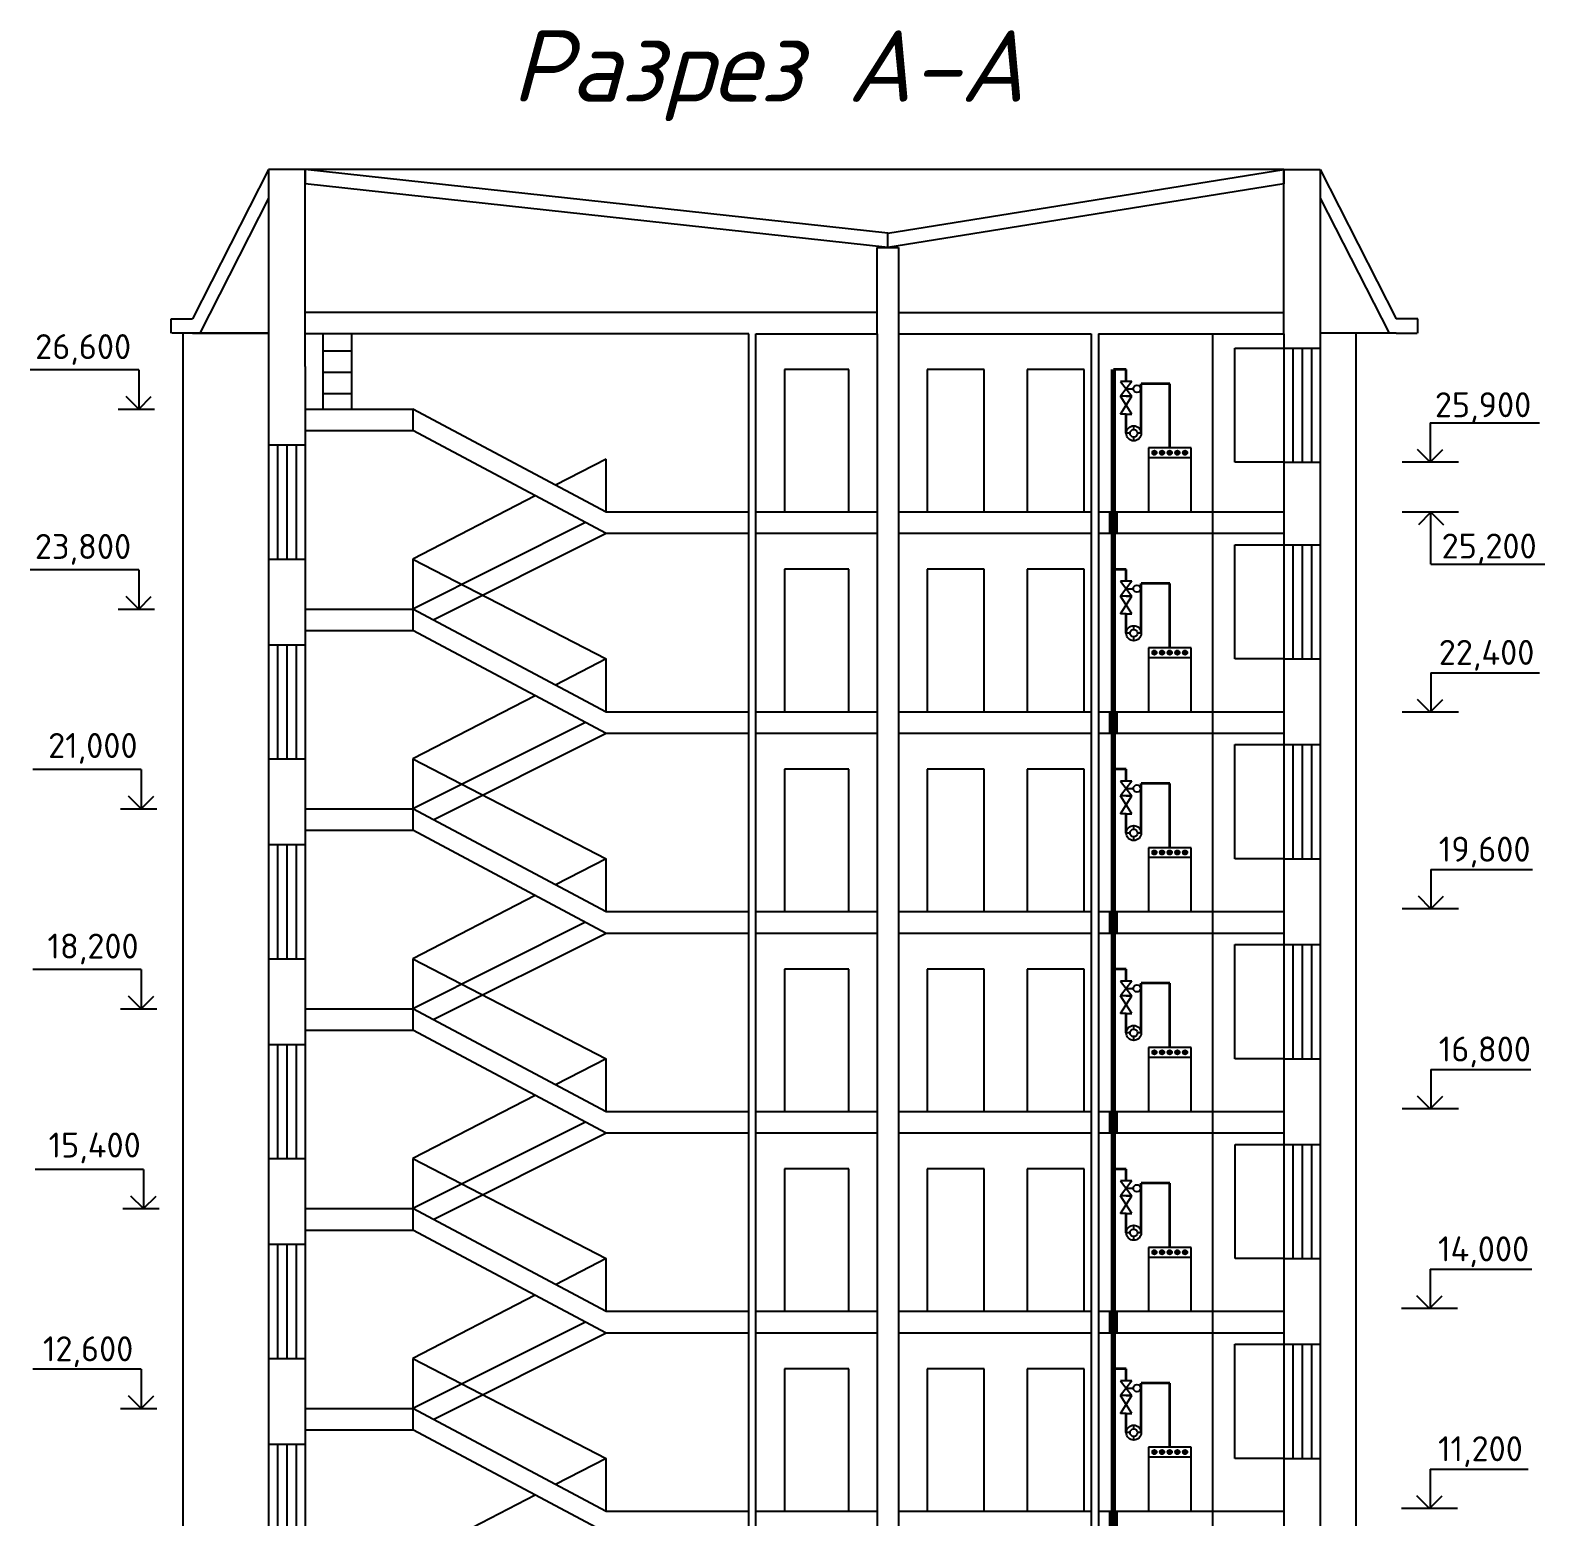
# Model space of a CAD drawing. Header units: millimetres. Extents: x -710977 to 10671, y -929782 to 89628.
# Drawn here: x 1931.1 to 2143.3, y 4607.2 to 4815.4 of the extents above; entities that cross this region are included whole.
import ezdxf

# ---------------------------------------------------------------- set-up
doc = ezdxf.new("R2010")
doc.units = ezdxf.units.MM
doc.header["$LTSCALE"] = 0.4
doc.layers.add('A-WALL', color=113, linetype='Continuous', lineweight=9)
doc.layers.add('I-WALL', color=2, linetype='Continuous', lineweight=9)
for name, color, linetype in [('VPORTS', 7, 'Continuous'), ('аксонометрия', 84, 'Continuous'), ('оси', 255, 'Continuous'), ('СхемаГидравлика', 7, 'Continuous')]:
    doc.layers.add(name, color=color, linetype=linetype)
doc.styles.add('Zhenka', font='isocpeur.ttf', dxfattribs={"height": 400})
doc.styles.add('текстовый', font='isocpeui.ttf', dxfattribs={"height": 5})

# ---------------------------------------------------------------- blocks, each defined once
blk = doc.blocks.new('*U15')
at = {"layer": 'VPORTS', "ltscale": 0.2}
for p, q in [((-0.5, -1.5), (-0.5, 1.5)), ((0.5, 1.5), (0.5, -1.5))]:
    blk.add_line(p, q, dxfattribs=at)
blk = doc.blocks.new('*U16')
at = {"layer": 'VPORTS', "color": 0, "linetype": 'ByBlock', "lineweight": -2, "transparency": 16777216}
for p in [(0, 224), (0, 196), (0, 168), (0, 140), (0, 112), (0, 84), (0, 56), (0, 28), (0, 0)]:
    blk.add_blockref('*U15', p, dxfattribs=at)

msp = doc.modelspace()

# ---------------------------------------------------------------- hatches: boundary and pattern name
at = {"layer": 'аксонометрия', "lineweight": 25}
for points in [[(2088.956, 4756.229, 1), (2088.356, 4756.229, 1)], [(2090.028, 4756.229, 1), (2089.428, 4756.229, 1)], [(2091.1, 4756.229, 1), (2090.5, 4756.229, 1)], [(2092.172, 4756.229, 1), (2091.572, 4756.229, 1)], [(2093.244, 4756.229, 1), (2092.644, 4756.229, 1)], [(2088.956, 4728.229, 1), (2088.356, 4728.229, 1)], [(2090.028, 4728.229, 1), (2089.428, 4728.229, 1)], [(2091.1, 4728.229, 1), (2090.5, 4728.229, 1)], [(2092.172, 4728.229, 1), (2091.572, 4728.229, 1)], [(2093.244, 4728.229, 1), (2092.644, 4728.229, 1)], [(2088.956, 4700.229, 1), (2088.356, 4700.229, 1)], [(2090.028, 4700.229, 1), (2089.428, 4700.229, 1)], [(2091.1, 4700.229, 1), (2090.5, 4700.229, 1)], [(2092.172, 4700.229, 1), (2091.572, 4700.229, 1)], [(2093.244, 4700.229, 1), (2092.644, 4700.229, 1)], [(2088.956, 4672.229, 1), (2088.356, 4672.229, 1)], [(2090.028, 4672.229, 1), (2089.428, 4672.229, 1)], [(2091.1, 4672.229, 1), (2090.5, 4672.229, 1)], [(2092.172, 4672.229, 1), (2091.572, 4672.229, 1)], [(2093.244, 4672.229, 1), (2092.644, 4672.229, 1)], [(2088.956, 4644.229, 1), (2088.356, 4644.229, 1)], [(2090.028, 4644.229, 1), (2089.428, 4644.229, 1)], [(2091.1, 4644.229, 1), (2090.5, 4644.229, 1)], [(2092.172, 4644.229, 1), (2091.572, 4644.229, 1)], [(2093.244, 4644.229, 1), (2092.644, 4644.229, 1)], [(2088.956, 4616.229, 1), (2088.356, 4616.229, 1)], [(2090.028, 4616.229, 1), (2089.428, 4616.229, 1)], [(2091.1, 4616.229, 1), (2090.5, 4616.229, 1)], [(2092.172, 4616.229, 1), (2091.572, 4616.229, 1)], [(2093.244, 4616.229, 1), (2092.644, 4616.229, 1)]]:
    msp.add_hatch(color=7, dxfattribs=at).paths.add_polyline_path(points)

# ---------------------------------------------------------------- linework, layer by layer
at = {"color": 7, "lineweight": 25}
for p, q in [((2051.3, 4785.007), (1969.6, 4793.903)), ((1972.163, 4762.338), (1972.163, 4772.903)), ((1976.163, 4762.338), (1976.163, 4772.903)), ((1976.163, 4770.483), (1972.163, 4770.483)), ((2106.8, 4770.903), (2111.9, 4770.903)), ((2106.8, 4770.903), (2111.9, 4770.903)), ((2108.039, 4770.903), (2108.039, 4754.903)), ((2109.35, 4770.903), (2109.35, 4754.903)), ((2110.661, 4770.903), (2110.661, 4754.903)), ((1946.288, 4767.841), (1931.097, 4767.841)), ((1946.288, 4767.841), (1946.288, 4762.338)), ((1976.163, 4767.483), (1972.163, 4767.483)), ((1976.163, 4764.483), (1972.163, 4764.483)), ((1943.405, 4762.338), (1948.492, 4762.338)), ((2127.306, 4760.407), (2142.623, 4760.407)), ((2127.306, 4760.407), (2127.306, 4754.903)), ((1964.5, 4757.338), (1969.6, 4757.338)), ((1965.739, 4757.338), (1965.739, 4741.338)), ((1967.05, 4757.338), (1967.05, 4741.338)), ((1968.361, 4757.338), (1968.361, 4741.338)), ((2106.8, 4754.903), (2111.9, 4754.903)), ((2131.25, 4754.903), (2123.362, 4754.903)), ((2131.25, 4747.903), (2123.362, 4747.903)), ((2127.408, 4740.603), (2127.408, 4747.903)), ((2106.8, 4743.338), (2111.9, 4743.338)), ((2106.8, 4743.338), (2111.9, 4743.338)), ((2108.039, 4743.338), (2108.039, 4727.338)), ((2109.35, 4743.338), (2109.35, 4727.338)), ((2110.661, 4743.338), (2110.661, 4727.338)), ((1946.288, 4739.841), (1931.097, 4739.841)), ((1946.288, 4739.841), (1946.288, 4734.338)), ((1964.5, 4741.338), (1969.6, 4741.338)), ((2127.408, 4740.603), (2143.349, 4740.603)), ((1943.405, 4734.338), (1948.492, 4734.338)), ((1964.5, 4729.338), (1969.6, 4729.338)), ((1965.739, 4729.338), (1965.739, 4713.338)), ((1967.05, 4729.338), (1967.05, 4713.338)), ((1968.361, 4729.338), (1968.361, 4713.338)), ((2106.8, 4727.338), (2111.9, 4727.338)), ((2127.408, 4725.407), (2142.623, 4725.407)), ((2127.408, 4725.407), (2127.408, 4719.903)), ((2131.25, 4719.903), (2123.362, 4719.903)), ((2106.8, 4715.338), (2111.9, 4715.338)), ((2108.039, 4715.338), (2108.039, 4699.338)), ((2109.35, 4715.338), (2109.35, 4699.338)), ((2110.661, 4715.338), (2110.661, 4699.338)), ((1964.5, 4713.338), (1969.6, 4713.338)), ((1946.627, 4711.841), (1931.437, 4711.841)), ((1946.627, 4711.841), (1946.627, 4706.338)), ((1943.744, 4706.338), (1948.831, 4706.338)), ((1964.5, 4701.338), (1969.6, 4701.338)), ((1965.739, 4701.338), (1965.739, 4685.338)), ((1967.05, 4701.338), (1967.05, 4685.338)), ((1968.361, 4701.338), (1968.361, 4685.338)), ((2106.8, 4699.338), (2111.9, 4699.338)), ((2127.408, 4697.841), (2141.636, 4697.841)), ((2127.408, 4697.841), (2127.408, 4692.338)), ((2131.25, 4692.338), (2123.362, 4692.338)), ((2106.8, 4687.338), (2111.9, 4687.338)), ((2108.039, 4687.338), (2108.039, 4671.338)), ((2109.35, 4687.338), (2109.35, 4671.338)), ((2110.661, 4687.338), (2110.661, 4671.338)), ((1964.5, 4685.338), (1969.6, 4685.338)), ((1946.627, 4683.841), (1931.437, 4683.841)), ((1946.627, 4683.841), (1946.627, 4678.338)), ((1943.744, 4678.338), (1948.831, 4678.338)), ((1964.5, 4673.338), (1969.6, 4673.338)), ((1964.5, 4673.338), (1969.6, 4673.338)), ((1965.739, 4673.338), (1965.739, 4657.338)), ((1967.05, 4673.338), (1967.05, 4657.338)), ((1968.361, 4673.338), (1968.361, 4657.338)), ((2106.8, 4671.338), (2111.9, 4671.338)), ((2127.408, 4669.841), (2141.407, 4669.841)), ((2127.408, 4669.841), (2127.408, 4664.338)), ((2131.25, 4664.338), (2123.362, 4664.338)), ((2106.8, 4659.338), (2111.9, 4659.338)), ((2108.039, 4659.338), (2108.039, 4643.338)), ((2109.35, 4659.338), (2109.35, 4643.338)), ((2110.661, 4659.338), (2110.661, 4643.338)), ((1964.5, 4657.338), (1969.6, 4657.338)), ((1946.967, 4655.841), (1931.776, 4655.841)), ((1946.967, 4655.841), (1946.967, 4650.338)), ((1944.083, 4650.338), (1949.171, 4650.338)), ((1964.5, 4645.338), (1969.6, 4645.338)), ((1965.739, 4645.338), (1965.739, 4629.338)), ((1967.05, 4645.338), (1967.05, 4629.338)), ((1968.361, 4645.338), (1968.361, 4629.338)), ((2106.8, 4643.338), (2111.9, 4643.338)), ((2127.306, 4641.841), (2141.541, 4641.841)), ((2127.306, 4641.841), (2127.306, 4636.338)), ((2131.147, 4636.338), (2123.259, 4636.338)), ((2106.8, 4631.338), (2111.9, 4631.338)), ((2108.039, 4631.338), (2108.039, 4615.338)), ((2109.35, 4631.338), (2109.35, 4615.338)), ((2110.661, 4631.338), (2110.661, 4615.338)), ((1964.5, 4629.338), (1969.6, 4629.338)), ((1946.627, 4627.841), (1931.437, 4627.841)), ((1946.627, 4627.841), (1946.627, 4622.338)), ((1943.744, 4622.338), (1948.831, 4622.338)), ((1964.5, 4617.338), (1969.6, 4617.338)), ((1965.739, 4617.338), (1965.739, 4601.338)), ((1967.05, 4617.338), (1967.05, 4601.338)), ((1968.361, 4617.338), (1968.361, 4601.338)), ((2106.8, 4615.338), (2111.9, 4615.338)), ((2127.306, 4613.841), (2141.037, 4613.841)), ((2127.306, 4613.841), (2127.306, 4608.338)), ((2131.147, 4608.338), (2123.259, 4608.338))]:
    msp.add_line(p, q, dxfattribs=at)
at = {"color": 7, "lineweight": 35}
for p, q in [((2084.7, 4767.88), (2082.891, 4767.88)), ((2084.7, 4766.223), (2084.7, 4767.88)), ((2086.799, 4758.953), (2086.8, 4765.903)), ((2090.8, 4765.903), (2086.8, 4765.903)), ((2090.8, 4756.903), (2090.8, 4765.903)), ((2084.7, 4762.902), (2084.7, 4762.903)), ((2084.7, 4762.902), (2084.7, 4762.903)), ((2084.7, 4758.953), (2084.7, 4761.654)), ((2084.7, 4739.88), (2082.891, 4739.88)), ((2084.7, 4738.223), (2084.7, 4739.88)), ((2086.799, 4730.953), (2086.8, 4737.903)), ((2090.8, 4737.903), (2086.8, 4737.903)), ((2090.8, 4728.903), (2090.8, 4737.903)), ((2084.7, 4734.902), (2084.7, 4734.903)), ((2084.7, 4734.902), (2084.7, 4734.903)), ((2084.7, 4730.953), (2084.7, 4733.654)), ((2084.7, 4711.88), (2082.891, 4711.88)), ((2084.7, 4710.223), (2084.7, 4711.88)), ((2086.799, 4702.953), (2086.8, 4709.903)), ((2090.8, 4709.903), (2086.8, 4709.903)), ((2090.8, 4700.903), (2090.8, 4709.903)), ((2084.7, 4706.902), (2084.7, 4706.903)), ((2084.7, 4706.902), (2084.7, 4706.903)), ((2084.7, 4702.953), (2084.7, 4705.654)), ((2084.7, 4683.88), (2082.891, 4683.88)), ((2084.7, 4682.223), (2084.7, 4683.88)), ((2086.799, 4674.953), (2086.8, 4681.903)), ((2090.8, 4681.903), (2086.8, 4681.903)), ((2090.8, 4672.903), (2090.8, 4681.903)), ((2084.7, 4678.902), (2084.7, 4678.903)), ((2084.7, 4678.902), (2084.7, 4678.903)), ((2084.7, 4674.953), (2084.7, 4677.654)), ((2084.7, 4655.88), (2082.891, 4655.88)), ((2084.7, 4654.223), (2084.7, 4655.88)), ((2086.799, 4646.953), (2086.8, 4653.903)), ((2090.8, 4653.903), (2086.8, 4653.903)), ((2090.8, 4644.903), (2090.8, 4653.903)), ((2084.7, 4650.902), (2084.7, 4650.903)), ((2084.7, 4650.902), (2084.7, 4650.903)), ((2084.7, 4646.953), (2084.7, 4649.654)), ((2084.7, 4627.88), (2082.891, 4627.88)), ((2084.7, 4626.223), (2084.7, 4627.88)), ((2086.799, 4618.953), (2086.8, 4625.903)), ((2090.8, 4625.903), (2086.8, 4625.903)), ((2090.8, 4616.903), (2090.8, 4625.903)), ((2084.7, 4622.902), (2084.7, 4622.903)), ((2084.7, 4622.902), (2084.7, 4622.903)), ((2084.7, 4618.953), (2084.7, 4621.654))]:
    msp.add_line(p, q, dxfattribs=at)
at = {"layer": 'A-WALL', "lineweight": 25}
for p, q in [((1969.6, 4795.903), (1964.5, 4795.903)), ((1964.5, 4795.903), (1964.5, 4768.338)), ((1964.5, 4795.903), (1964.5, 4791.903)), ((1969.6, 4775.903), (1969.6, 4795.903)), ((1969.6, 4795.903), (1969.6, 4793.903)), ((2106.8, 4772.903), (2106.8, 4795.903)), ((2106.8, 4795.903), (2111.9, 4795.903)), ((2106.8, 4795.903), (2106.8, 4793.903)), ((2111.9, 4795.903), (2111.9, 4768.338)), ((2049.8, 4772.903), (2049.8, 4785.007)), ((2049.8, 4785.007), (2052.8, 4785.007)), ((2052.8, 4785.007), (2052.8, 4772.903)), ((2049.8, 4775.903), (1969.6, 4775.903)), ((1969.6, 4768.338), (1969.6, 4775.903)), ((2052.8, 4775.903), (2106.8, 4775.903)), ((1952.5, 4773.007), (1952.5, 4509.483)), ((2031.8, 4772.903), (1969.6, 4772.903)), ((2032.8, 4772.903), (2049.8, 4772.903)), ((2049.8, 4772.903), (2049.8, 4486.338)), ((2052.8, 4772.903), (2052.8, 4486.338)), ((2052.8, 4772.903), (2079.8, 4772.903)), ((2080.8, 4772.903), (2096.8, 4772.903)), ((2106.8, 4772.903), (2106.8, 4496.338)), ((2116.9, 4773.007), (2116.9, 4496.338)), ((1964.5, 4768.338), (1964.5, 4456.162)), ((1969.6, 4768.338), (1969.6, 4456.162)), ((2111.9, 4768.338), (2111.9, 4456.162)), ((1969.6, 4762.338), (1984.7, 4762.338)), ((1984.7, 4762.338), (1984.7, 4759.338)), ((1969.6, 4759.338), (1984.7, 4759.338)), ((2031.8, 4747.903), (2011.8, 4747.903)), ((2049.8, 4747.903), (2032.8, 4747.903)), ((2079.8, 4747.903), (2052.8, 4747.903)), ((2106.8, 4747.903), (2080.8, 4747.903)), ((2031.8, 4744.903), (2011.8, 4744.903)), ((2049.8, 4744.903), (2032.8, 4744.903)), ((2079.8, 4744.903), (2052.8, 4744.903)), ((2106.8, 4744.903), (2080.8, 4744.903)), ((1969.6, 4734.338), (1984.7, 4734.338)), ((1969.6, 4731.338), (1984.7, 4731.338)), ((2031.8, 4719.903), (2011.8, 4719.903)), ((2049.8, 4719.903), (2032.8, 4719.903)), ((2079.8, 4719.903), (2052.8, 4719.903)), ((2106.8, 4719.903), (2080.8, 4719.903)), ((2031.8, 4716.903), (2011.8, 4716.903)), ((2049.8, 4716.903), (2032.8, 4716.903)), ((2079.8, 4716.903), (2052.8, 4716.903)), ((2106.8, 4716.903), (2080.8, 4716.903)), ((1969.6, 4706.338), (1984.7, 4706.338)), ((1969.6, 4703.338), (1984.7, 4703.338)), ((2031.8, 4691.903), (2011.8, 4691.903)), ((2049.8, 4691.903), (2032.8, 4691.903)), ((2079.8, 4691.903), (2052.8, 4691.903)), ((2106.8, 4691.903), (2080.8, 4691.903)), ((2031.8, 4688.903), (2011.8, 4688.903)), ((2049.8, 4688.903), (2032.8, 4688.903)), ((2079.8, 4688.903), (2052.8, 4688.903)), ((2106.8, 4688.903), (2080.8, 4688.903)), ((1969.6, 4678.338), (1984.7, 4678.338)), ((1969.6, 4675.338), (1984.7, 4675.338)), ((2031.8, 4663.903), (2011.8, 4663.903)), ((2049.8, 4663.903), (2032.8, 4663.903)), ((2079.8, 4663.903), (2052.8, 4663.903)), ((2106.8, 4663.903), (2080.8, 4663.903)), ((2031.8, 4660.903), (2011.8, 4660.903)), ((2049.8, 4660.903), (2032.8, 4660.903)), ((2079.8, 4660.903), (2052.8, 4660.903)), ((2106.8, 4660.903), (2080.8, 4660.903)), ((1969.6, 4650.338), (1984.7, 4650.338)), ((1969.6, 4647.338), (1984.7, 4647.338)), ((2031.8, 4635.903), (2011.8, 4635.903)), ((2049.8, 4635.903), (2032.8, 4635.903)), ((2079.8, 4635.903), (2052.8, 4635.903)), ((2106.8, 4635.903), (2080.8, 4635.903)), ((2031.8, 4632.903), (2011.8, 4632.903)), ((2049.8, 4632.903), (2032.8, 4632.903)), ((2079.8, 4632.903), (2052.8, 4632.903)), ((2106.8, 4632.903), (2080.8, 4632.903)), ((1969.6, 4622.338), (1984.7, 4622.338)), ((1969.6, 4619.338), (1984.7, 4619.338)), ((2031.8, 4607.903), (2011.8, 4607.903)), ((2049.8, 4607.903), (2032.8, 4607.903)), ((2079.8, 4607.903), (2052.8, 4607.903)), ((2106.8, 4607.903), (2080.8, 4607.903))]:
    msp.add_line(p, q, dxfattribs=at)
at = {"layer": 'I-WALL', "lineweight": 25}
for p, q in [((2031.8, 4493.338), (2031.8, 4772.903)), ((2032.8, 4493.338), (2032.8, 4772.903)), ((2079.8, 4772.903), (2079.8, 4496.338)), ((2080.8, 4772.903), (2080.8, 4496.338))]:
    msp.add_line(p, q, dxfattribs=at)
at = {"layer": 'VPORTS', "ltscale": 0.2}
for p, q in [((2051.3, 4787.007), (2106.8, 4795.903)), ((2051.3, 4785.007), (2051.3, 4787.007)), ((1964.5, 4773.007), (1952.5, 4773.007)), ((2096.8, 4772.903), (2096.8, 4496.338)), ((2096.8, 4772.903), (2106.8, 4772.903)), ((2122.547, 4773.007), (2111.9, 4773.007)), ((2099.9, 4754.903), (2099.9, 4770.903)), ((2099.9, 4770.903), (2106.8, 4770.903)), ((2045.8, 4767.903), (2036.8, 4767.903)), ((2036.8, 4767.903), (2036.8, 4747.903)), ((2045.8, 4747.903), (2045.8, 4767.903)), ((2064.8, 4767.903), (2056.8, 4767.903)), ((2056.8, 4767.903), (2056.8, 4747.903)), ((2064.8, 4747.903), (2064.8, 4767.903)), ((2078.8, 4767.903), (2070.8, 4767.903)), ((2070.8, 4767.903), (2070.8, 4747.903)), ((2078.8, 4747.903), (2078.8, 4767.903)), ((1946.288, 4762.338), (1944.52, 4764.105)), ((1946.288, 4762.338), (1948.055, 4764.105)), ((2127.306, 4754.903), (2125.538, 4756.671)), ((2127.306, 4754.903), (2129.073, 4756.671)), ((2106.8, 4754.903), (2099.9, 4754.903)), ((2127.408, 4747.903), (2125.641, 4746.136)), ((2127.408, 4747.903), (2129.176, 4746.136)), ((2099.9, 4727.338), (2099.9, 4743.338)), ((2099.9, 4743.338), (2106.8, 4743.338)), ((2045.8, 4739.903), (2036.8, 4739.903)), ((2036.8, 4739.903), (2036.8, 4719.903)), ((2045.8, 4719.903), (2045.8, 4739.903)), ((2064.8, 4739.903), (2056.8, 4739.903)), ((2056.8, 4739.903), (2056.8, 4719.903)), ((2064.8, 4719.903), (2064.8, 4739.903)), ((2078.8, 4739.903), (2070.8, 4739.903)), ((2070.8, 4739.903), (2070.8, 4719.903)), ((2078.8, 4719.903), (2078.8, 4739.903)), ((1946.288, 4734.338), (1944.52, 4736.105)), ((1946.288, 4734.338), (1948.055, 4736.105)), ((2106.8, 4727.338), (2099.9, 4727.338)), ((2127.306, 4719.903), (2125.538, 4721.671)), ((2127.306, 4719.903), (2129.073, 4721.671)), ((2099.9, 4699.338), (2099.9, 4715.338)), ((2099.9, 4715.338), (2106.8, 4715.338)), ((2045.8, 4711.903), (2036.8, 4711.903)), ((2036.8, 4711.903), (2036.8, 4691.903)), ((2045.8, 4691.903), (2045.8, 4711.903)), ((2064.8, 4711.903), (2056.8, 4711.903)), ((2056.8, 4711.903), (2056.8, 4691.903)), ((2064.8, 4691.903), (2064.8, 4711.903)), ((2078.8, 4711.903), (2070.8, 4711.903)), ((2070.8, 4711.903), (2070.8, 4691.903)), ((2078.8, 4691.903), (2078.8, 4711.903)), ((1946.627, 4706.338), (1944.859, 4708.105)), ((1946.627, 4706.338), (1948.395, 4708.105)), ((2106.8, 4699.338), (2099.9, 4699.338)), ((2127.408, 4692.338), (2125.641, 4694.105)), ((2127.408, 4692.338), (2129.176, 4694.105)), ((2099.9, 4671.338), (2099.9, 4687.338)), ((2099.9, 4687.338), (2106.8, 4687.338)), ((2045.8, 4683.903), (2036.8, 4683.903)), ((2036.8, 4683.903), (2036.8, 4663.903)), ((2045.8, 4663.903), (2045.8, 4683.903)), ((2064.8, 4683.903), (2056.8, 4683.903)), ((2056.8, 4683.903), (2056.8, 4663.903)), ((2064.8, 4663.903), (2064.8, 4683.903)), ((2078.8, 4683.903), (2070.8, 4683.903)), ((2070.8, 4683.903), (2070.8, 4663.903)), ((2078.8, 4663.903), (2078.8, 4683.903)), ((1946.627, 4678.338), (1944.859, 4680.105)), ((1946.627, 4678.338), (1948.395, 4680.105)), ((2106.8, 4671.338), (2099.9, 4671.338)), ((2127.306, 4664.338), (2125.538, 4666.105)), ((2127.306, 4664.338), (2129.073, 4666.105)), ((2099.942, 4643.338), (2099.942, 4659.338)), ((2099.942, 4659.338), (2106.842, 4659.338)), ((2045.8, 4655.903), (2036.8, 4655.903)), ((2036.8, 4655.903), (2036.8, 4635.903)), ((2045.8, 4635.903), (2045.8, 4655.903)), ((2064.8, 4655.903), (2056.8, 4655.903)), ((2056.8, 4655.903), (2056.8, 4635.903)), ((2064.8, 4635.903), (2064.8, 4655.903)), ((2078.8, 4655.903), (2070.8, 4655.903)), ((2070.8, 4655.903), (2070.8, 4635.903)), ((2078.8, 4635.903), (2078.8, 4655.903)), ((1946.967, 4650.338), (1945.199, 4652.105)), ((1946.967, 4650.338), (1948.734, 4652.105)), ((2106.842, 4643.338), (2099.942, 4643.338)), ((2127.203, 4636.338), (2125.435, 4638.105)), ((2127.203, 4636.338), (2128.971, 4638.105)), ((2099.9, 4615.338), (2099.9, 4631.338)), ((2099.9, 4631.338), (2106.8, 4631.338)), ((2045.8, 4627.903), (2036.8, 4627.903)), ((2036.8, 4627.903), (2036.8, 4607.903)), ((2045.8, 4607.903), (2045.8, 4627.903)), ((2064.8, 4627.903), (2056.8, 4627.903)), ((2056.8, 4627.903), (2056.8, 4607.903)), ((2064.8, 4607.903), (2064.8, 4627.903)), ((2078.8, 4627.903), (2070.8, 4627.903)), ((2070.8, 4627.903), (2070.8, 4607.903)), ((2078.8, 4607.903), (2078.8, 4627.903)), ((1946.627, 4622.338), (1944.859, 4624.105)), ((1946.627, 4622.338), (1948.395, 4624.105)), ((2106.8, 4615.338), (2099.9, 4615.338)), ((2127.203, 4608.338), (2125.435, 4610.105)), ((2127.203, 4608.338), (2128.971, 4610.105))]:
    msp.add_line(p, q, dxfattribs=at)
at = {"layer": 'аксонометрия', "color": 7, "lineweight": 70}
for q in [(2082.891, 4767.88), (2082.891, 4739.88)]:
    msp.add_line((2082.891, 4516.314), q, dxfattribs=at)
at = {"layer": 'аксонометрия', "color": 7, "lineweight": 25}
for p, q in [((2084.7, 4766.223), (2083.914, 4766.223)), ((2085.486, 4766.223), (2083.914, 4764.152)), ((2083.914, 4766.223), (2085.486, 4764.152)), ((2085.486, 4766.223), (2084.7, 4766.223)), ((2084.7, 4765.187), (2085.7, 4765.187)), ((2084.7, 4764.152), (2083.914, 4764.152)), ((2085.486, 4761.654), (2083.914, 4764.152)), ((2083.914, 4761.654), (2085.486, 4764.152)), ((2084.7, 4764.152), (2083.914, 4764.152)), ((2084.7, 4764.152), (2085.486, 4764.152)), ((2085.486, 4764.152), (2084.7, 4764.152)), ((2084.7, 4761.654), (2083.914, 4761.654)), ((2084.7, 4761.654), (2085.486, 4761.654)), ((2085.228, 4758.953), (2084.699, 4758.953)), ((2085.749, 4759.475), (2085.749, 4760.003)), ((2086.799, 4758.953), (2086.27, 4758.953)), ((2085.749, 4757.903), (2085.749, 4758.432)), ((2093.8, 4756.903), (2087.8, 4756.903)), ((2087.8, 4756.903), (2087.8, 4747.903)), ((2093.8, 4747.903), (2093.8, 4756.903)), ((2093.8, 4755.511), (2087.8, 4755.511)), ((2084.7, 4738.223), (2083.914, 4738.223)), ((2085.486, 4738.223), (2083.914, 4736.152)), ((2083.914, 4738.223), (2085.486, 4736.152)), ((2085.486, 4738.223), (2084.7, 4738.223)), ((2084.7, 4736.152), (2083.914, 4736.152)), ((2085.486, 4733.654), (2083.914, 4736.152)), ((2083.914, 4733.654), (2085.486, 4736.152)), ((2084.7, 4736.152), (2083.914, 4736.152)), ((2084.7, 4737.187), (2085.7, 4737.187)), ((2084.7, 4736.152), (2085.486, 4736.152)), ((2085.486, 4736.152), (2084.7, 4736.152)), ((2084.7, 4733.654), (2083.914, 4733.654)), ((2084.7, 4733.654), (2085.486, 4733.654)), ((2085.749, 4731.475), (2085.749, 4732.003)), ((2085.228, 4730.953), (2084.699, 4730.953)), ((2085.749, 4729.903), (2085.749, 4730.432)), ((2086.799, 4730.953), (2086.27, 4730.953)), ((2093.8, 4728.903), (2087.8, 4728.903)), ((2087.8, 4728.903), (2087.8, 4719.903)), ((2093.8, 4727.511), (2087.8, 4727.511)), ((2093.8, 4719.903), (2093.8, 4728.903)), ((2084.7, 4710.223), (2083.914, 4710.223)), ((2085.486, 4710.223), (2083.914, 4708.152)), ((2083.914, 4710.223), (2085.486, 4708.152)), ((2085.486, 4710.223), (2084.7, 4710.223)), ((2084.7, 4708.152), (2083.914, 4708.152)), ((2085.486, 4705.654), (2083.914, 4708.152)), ((2083.914, 4705.654), (2085.486, 4708.152)), ((2084.7, 4708.152), (2083.914, 4708.152)), ((2084.7, 4709.187), (2085.7, 4709.187)), ((2084.7, 4708.152), (2085.486, 4708.152)), ((2085.486, 4708.152), (2084.7, 4708.152)), ((2084.7, 4705.654), (2083.914, 4705.654)), ((2084.7, 4705.654), (2085.486, 4705.654)), ((2085.749, 4703.475), (2085.749, 4704.003)), ((2085.228, 4702.953), (2084.699, 4702.953)), ((2085.749, 4701.903), (2085.749, 4702.432)), ((2086.799, 4702.953), (2086.27, 4702.953)), ((2093.8, 4700.903), (2087.8, 4700.903)), ((2087.8, 4700.903), (2087.8, 4691.903)), ((2093.8, 4699.511), (2087.8, 4699.511)), ((2093.8, 4691.903), (2093.8, 4700.903)), ((2084.7, 4682.223), (2083.914, 4682.223)), ((2085.486, 4682.223), (2083.914, 4680.152)), ((2083.914, 4682.223), (2085.486, 4680.152)), ((2085.486, 4682.223), (2084.7, 4682.223)), ((2084.7, 4681.187), (2085.7, 4681.187)), ((2084.7, 4680.152), (2083.914, 4680.152)), ((2085.486, 4677.654), (2083.914, 4680.152)), ((2083.914, 4677.654), (2085.486, 4680.152)), ((2084.7, 4680.152), (2083.914, 4680.152)), ((2084.7, 4680.152), (2085.486, 4680.152)), ((2085.486, 4680.152), (2084.7, 4680.152)), ((2084.7, 4677.654), (2083.914, 4677.654)), ((2084.7, 4677.654), (2085.486, 4677.654)), ((2085.749, 4675.475), (2085.749, 4676.003)), ((2085.228, 4674.953), (2084.699, 4674.953)), ((2085.749, 4673.903), (2085.749, 4674.432)), ((2086.799, 4674.953), (2086.27, 4674.953)), ((2093.8, 4672.903), (2087.8, 4672.903)), ((2087.8, 4672.903), (2087.8, 4663.903)), ((2093.8, 4663.903), (2093.8, 4672.903)), ((2093.8, 4671.511), (2087.8, 4671.511)), ((2084.7, 4654.223), (2083.914, 4654.223)), ((2085.486, 4654.223), (2083.914, 4652.152)), ((2083.914, 4654.223), (2085.486, 4652.152)), ((2085.486, 4654.223), (2084.7, 4654.223)), ((2084.7, 4653.187), (2085.7, 4653.187)), ((2084.7, 4652.152), (2083.914, 4652.152)), ((2085.486, 4649.654), (2083.914, 4652.152)), ((2083.914, 4649.654), (2085.486, 4652.152)), ((2084.7, 4652.152), (2083.914, 4652.152)), ((2084.7, 4652.152), (2085.486, 4652.152)), ((2085.486, 4652.152), (2084.7, 4652.152)), ((2084.7, 4649.654), (2083.914, 4649.654)), ((2084.7, 4649.654), (2085.486, 4649.654)), ((2085.228, 4646.953), (2084.699, 4646.953)), ((2085.749, 4647.475), (2085.749, 4648.003)), ((2085.749, 4645.903), (2085.749, 4646.432)), ((2086.799, 4646.953), (2086.27, 4646.953)), ((2093.8, 4644.903), (2087.8, 4644.903)), ((2087.8, 4644.903), (2087.8, 4635.903)), ((2093.8, 4635.903), (2093.8, 4644.903)), ((2093.8, 4643.511), (2087.8, 4643.511)), ((2084.7, 4626.223), (2083.914, 4626.223)), ((2085.486, 4626.223), (2083.914, 4624.152)), ((2083.914, 4626.223), (2085.486, 4624.152)), ((2085.486, 4626.223), (2084.7, 4626.223)), ((2084.7, 4625.187), (2085.7, 4625.187)), ((2084.7, 4624.152), (2083.914, 4624.152)), ((2085.486, 4621.654), (2083.914, 4624.152)), ((2083.914, 4621.654), (2085.486, 4624.152)), ((2084.7, 4624.152), (2083.914, 4624.152)), ((2084.7, 4624.152), (2085.486, 4624.152)), ((2085.486, 4624.152), (2084.7, 4624.152)), ((2084.7, 4621.654), (2083.914, 4621.654)), ((2084.7, 4621.654), (2085.486, 4621.654)), ((2085.228, 4618.953), (2084.699, 4618.953)), ((2085.749, 4619.475), (2085.749, 4620.003)), ((2086.799, 4618.953), (2086.27, 4618.953)), ((2085.749, 4617.903), (2085.749, 4618.432)), ((2093.8, 4616.903), (2087.8, 4616.903)), ((2087.8, 4616.903), (2087.8, 4607.903)), ((2093.8, 4607.903), (2093.8, 4616.903)), ((2093.8, 4615.511), (2087.8, 4615.511))]:
    msp.add_line(p, q, dxfattribs=at)
for centre, radius in [((2086.2, 4765.187), 0.5), ((2085.749, 4758.953), 1.05), ((2085.749, 4758.953), 0.521), ((2088.656, 4756.229), 0.3), ((2089.728, 4756.229), 0.3), ((2090.8, 4756.229), 0.3), ((2091.872, 4756.229), 0.3), ((2092.944, 4756.229), 0.3), ((2086.2, 4737.187), 0.5), ((2085.749, 4730.953), 1.05), ((2085.749, 4730.953), 0.521), ((2088.656, 4728.229), 0.3), ((2089.728, 4728.229), 0.3), ((2090.8, 4728.229), 0.3), ((2091.872, 4728.229), 0.3), ((2092.944, 4728.229), 0.3), ((2086.2, 4709.187), 0.5), ((2085.749, 4702.953), 1.05), ((2085.749, 4702.953), 0.521), ((2088.656, 4700.229), 0.3), ((2089.728, 4700.229), 0.3), ((2090.8, 4700.229), 0.3), ((2091.872, 4700.229), 0.3), ((2092.944, 4700.229), 0.3), ((2086.2, 4681.187), 0.5), ((2085.749, 4674.953), 1.05), ((2085.749, 4674.953), 0.521), ((2088.656, 4672.229), 0.3), ((2089.728, 4672.229), 0.3), ((2090.8, 4672.229), 0.3), ((2091.872, 4672.229), 0.3), ((2092.944, 4672.229), 0.3), ((2086.2, 4653.187), 0.5), ((2085.749, 4646.953), 1.05), ((2085.749, 4646.953), 0.521), ((2088.656, 4644.229), 0.3), ((2089.728, 4644.229), 0.3), ((2090.8, 4644.229), 0.3), ((2091.872, 4644.229), 0.3), ((2092.944, 4644.229), 0.3), ((2086.2, 4625.187), 0.5), ((2085.749, 4618.953), 1.05), ((2085.749, 4618.953), 0.521), ((2088.656, 4616.229), 0.3), ((2089.728, 4616.229), 0.3), ((2090.8, 4616.229), 0.3), ((2091.872, 4616.229), 0.3), ((2092.944, 4616.229), 0.3)]:
    msp.add_circle(centre, radius, dxfattribs=at)
at = {"layer": 'оси'}
for p, q in [((1964.5, 4795.903), (1953.852, 4775.007)), ((2051.3, 4787.007), (1969.6, 4795.903)), ((2106.8, 4795.903), (1969.6, 4795.903)), ((2111.9, 4795.903), (2122.547, 4775.007)), ((1964.5, 4791.903), (1954.871, 4773.007)), ((2111.9, 4791.903), (2121.528, 4773.007)), ((1950.852, 4773.007), (1950.852, 4775.007)), ((1950.852, 4775.007), (1953.852, 4775.007)), ((2125.547, 4775.007), (2122.547, 4775.007)), ((2125.547, 4773.007), (2125.547, 4775.007)), ((1953.852, 4773.007), (1950.932, 4773.007)), ((1952.833, 4773.007), (1952.828, 4772.997)), ((1953.852, 4773.007), (1954.871, 4773.007)), ((1964.5, 4773.007), (1954.5, 4773.007)), ((1954.871, 4773.007), (1964.5, 4773.007)), ((2122.547, 4773.007), (2125.468, 4773.007)), ((2011.8, 4747.903), (1984.7, 4762.338)), ((2011.8, 4744.903), (1984.7, 4759.338)), ((2011.8, 4755.338), (2004.714, 4751.677)), ((2011.8, 4747.903), (2011.8, 4755.338)), ((2001.855, 4750.2), (1984.7, 4741.338)), ((2008.896, 4746.45), (1984.7, 4734.338)), ((2011.8, 4744.903), (1987.649, 4732.814)), ((1984.7, 4741.338), (2011.8, 4727.338)), ((1984.7, 4741.338), (1984.7, 4731.338)), ((2011.8, 4719.903), (1984.7, 4734.338)), ((2011.8, 4716.903), (1984.7, 4731.338)), ((2011.8, 4727.338), (2004.714, 4723.677)), ((2011.8, 4719.903), (2011.8, 4727.338)), ((2001.855, 4722.2), (1984.7, 4713.338)), ((2008.896, 4718.45), (1984.7, 4706.338)), ((2011.8, 4716.903), (1987.649, 4704.814)), ((1984.7, 4713.338), (2011.8, 4699.338)), ((1984.7, 4713.338), (1984.7, 4703.338)), ((2011.8, 4691.903), (1984.7, 4706.338)), ((2011.8, 4688.903), (1984.7, 4703.338)), ((2011.8, 4699.338), (2004.714, 4695.677)), ((2011.8, 4691.903), (2011.8, 4699.338)), ((2001.855, 4694.2), (1984.7, 4685.338)), ((2008.896, 4690.45), (1984.7, 4678.338)), ((2011.8, 4688.903), (1987.649, 4676.814)), ((1984.7, 4685.338), (2011.8, 4671.338)), ((1984.7, 4685.338), (1984.7, 4675.338)), ((2011.8, 4663.903), (1984.7, 4678.338)), ((2011.8, 4660.903), (1984.7, 4675.338)), ((2011.8, 4671.338), (2004.714, 4667.677)), ((2011.8, 4663.903), (2011.8, 4671.338)), ((2001.855, 4666.2), (1984.7, 4657.338)), ((2008.896, 4662.45), (1984.7, 4650.338)), ((2011.8, 4660.903), (1987.649, 4648.814)), ((1984.7, 4657.338), (2011.8, 4643.338)), ((1984.7, 4657.338), (1984.7, 4647.338)), ((2011.8, 4635.903), (1984.7, 4650.338)), ((2011.8, 4632.903), (1984.7, 4647.338)), ((2011.8, 4643.338), (2004.714, 4639.677)), ((2011.8, 4635.903), (2011.8, 4643.338)), ((2001.855, 4638.2), (1984.7, 4629.338)), ((2008.896, 4634.45), (1984.7, 4622.338)), ((2011.8, 4632.903), (1987.649, 4620.814)), ((1984.7, 4629.338), (2011.8, 4615.338)), ((1984.7, 4629.338), (1984.7, 4619.338)), ((2011.8, 4607.903), (1984.7, 4622.338)), ((2011.8, 4604.903), (1984.7, 4619.338)), ((2011.8, 4615.338), (2004.714, 4611.677)), ((2011.8, 4607.903), (2011.8, 4615.338)), ((2001.855, 4610.2), (1984.7, 4601.338))]:
    msp.add_line(p, q, dxfattribs=at)
at = {"layer": 'СхемаГидравлика'}
msp.add_line((2106.8, 4793.903), (2051.3, 4785.007), dxfattribs=at)

# ---------------------------------------------------------------- block references
at = {"layer": 'VPORTS'}
msp.add_blockref('*U16', (2082.891, 4522.403), dxfattribs=at)

# ---------------------------------------------------------------- texts
at = {"color": 7, "lineweight": 25}
for s, insert, char_height, width, attachment_point, style in [('{\\fISOCPEUR|b0|i1|c204|p34;Разрез А-А }', (1998.529, 4815.409), 10, 123.48282, 1, 'текстовый'), ('26,600', (1945.23, 4772.853), 3.5, 13.14349, 3, 'Zhenka'), ('25,900', (2127.954, 4764.709), 3.5, 13.14349, 1, 'Zhenka'), ('23,800', (1945.23, 4744.853), 3.5, 13.14349, 3, 'Zhenka'), ('25,200', (2128.901, 4740.603), 3.5, 13.14349, 7, 'Zhenka'), ('22,400', (2128.5, 4730.013), 3.5, 13.14349, 1, 'Zhenka'), ('21,000', (1946.13, 4716.969), 3.5, 13.14349, 3, 'Zhenka'), ('19,600', (2128.5, 4702.447), 3.5, 13.14349, 1, 'Zhenka'), ('18,200', (1946.28, 4688.868), 3.5, 13.14349, 3, 'Zhenka'), ('16,800', (2128.5, 4674.447), 3.5, 13.14349, 1, 'Zhenka'), ('15,400', (1946.583, 4660.996), 3.5, 13.14349, 3, 'Zhenka'), ('14,000', (2128.397, 4646.447), 3.5, 13.14349, 1, 'Zhenka'), ('12,600', (1945.536, 4632.447), 3.5, 13.14349, 3, 'Zhenka'), ('11,200', (2128.397, 4618.447), 3.5, 13.14349, 1, 'Zhenka')]:
    msp.add_mtext(s, dxfattribs=dict(at, insert=insert, char_height=char_height, width=width, attachment_point=attachment_point, style=style))

doc.saveas('drawing.dxf')
